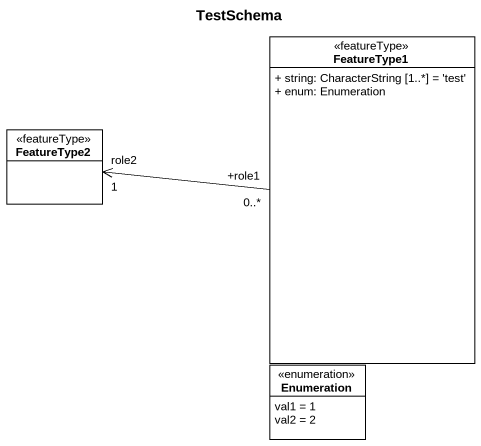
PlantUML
@startuml
title TestSchema
hide circle
hide empty members
skinparam classAttributeIconSize 0
class FeatureType1 <<featureType>> {
  + string: CharacterString [1..*] = 'test'
  + enum: Enumeration
}
class FeatureType2 <<featureType>>
enum Enumeration {
  val1 = 1
  val2 = 2
}
FeatureType1 "+role1\n0..*" -left-> "role2\n1" FeatureType2
@enduml
